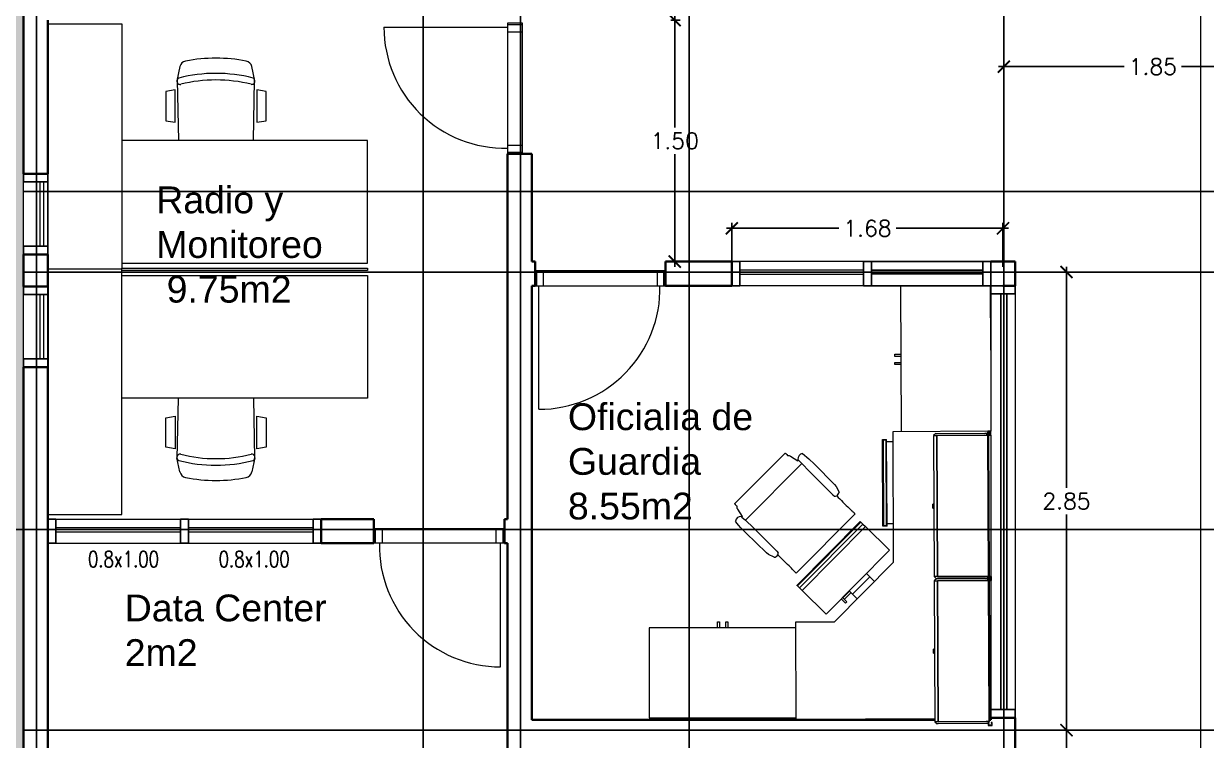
# Model space of a CAD drawing. Header units: inches. Extents: x -6 to 158, y 10 to 161.
# Drawn here: x 25.06 to 32.4, y 81.41 to 85.86 of the extents above; entities that cross this region are included whole.
import ezdxf

# ---------------------------------------------------------------- set-up
doc = ezdxf.new("R2010")
doc.units = ezdxf.units.IN
doc.header["$MEASUREMENT"] = 0
doc.linetypes.add('IMPORT-AI-Linetype-8', pattern=[7811.371918, 4882.107551, -976.421456, 976.421456, -976.421456])
for name, color, linetype in [('6', 6, 'Continuous'), ('FM-A-OP_1-102RP$0$A-TEXT-NT-002', 2, 'Continuous'), ('HATCH ACERA QUIRIBI', 33, 'FENCELINE1'), ('ZUCA-EJES', 251, 'Continuous')]:
    doc.layers.add(name, color=color, linetype=linetype)
for name, color, linetype, lineweight in [('A-DETL-GENF', 92, 'Continuous', 9), ('A-DOOR', 2, 'Continuous', 9), ('A-GLAZ-CURT', 2, 'Continuous', 9), ('A-GLAZ-CWMG', 2, 'Continuous', 9), ('A-WALL', 5, 'Continuous', 9), ('G-ANNO-SYMB', 111, 'Continuous', 9), ('I-FURN', 2, 'Continuous', 9), ('I-FURN-PNLS', 2, 'Continuous', 9), ('Q-SPCQ', 1, 'Continuous', 9)]:
    doc.layers.add(name, color=color, linetype=linetype, lineweight=lineweight)
doc.layers.add('Sector terreno natural', color=7, linetype='Continuous', lineweight=13, true_color=0xa28c7c)
doc.styles.add('DETALLES$0$DETALLES$0$TEXTO GENERAL', font='romans.shx')
doc.styles.add('FM-A-OP_1-102RP$0$2mm(50)', font='simplex.shx', dxfattribs={"width": 0.75, "height": 0.1})
doc.styles.get("Standard").update_dxf_attribs({"font": 'arial.ttf'})
doc.linetypes.add('FENCELINE1', pattern='A,0.25,-0.1,[133,ltypeshp.shx,S=0.1,R=0,X=-0.1,Y=0],-0.1,1', length=1.45)
doc.dimstyles.new('DISTRIBUCIÓN$0$PLANTA ARQUITECTONICA$0$STANDARD', dxfattribs={"dimscale": 0, "dimtxt": 0.1, "dimasz": 0.075, "dimexe": 0.0333, "dimexo": 0.0333, "dimgap": 0.0333, "dimtad": 0, "dimtih": 1, "dimtoh": 1, "dimzin": 0, "dimdsep": 46, "dimtxsty": 'DETALLES$0$DETALLES$0$TEXTO GENERAL', "dimblk": 'DISTRIBUCIÓN$0$PLANTA ARQUITECTONICA$0$_ARCHTICK', "dimcen": 0.0333, "dimdle": 0.0333, "dimclrd": 124, "dimclre": 124, "dimclrt": 1, "dimaunit": 1, "dimadec": 0, "dimazin": 0, "dimtfac": 1, "dimtix": 1, "dimtmove": 2, "dimatfit": 3, "dimfxl": 2, "dimtolj": 1, "dimtzin": 0, "dimarcsym": 0})

# ---------------------------------------------------------------- blocks, each defined once
blk = doc.blocks.new('E0051 - Workstation_ Corner Work Surface_ Wall Mtd_ 72x48 - E0051 - Workstation_ Corner Work Surface_ Wall Mtd_ 72x48-485204-Level 1')
at = {"layer": 'Q-SPCQ', "color": 251}
for p, q in [((-850.9, 1219.2), (-876.3, 1219.2)), ((-876.3, 1219.2), (-876.3, 1200.1)), ((-876.3, 1200.1), (-876.3, 609.6)), ((-876.3, 1200.1), (-869.9, 1200.1)), ((-873.1, 1203.3), (-873.1, 1216)), ((-873.1, 1216), (-854.1, 1216)), ((-869.9, 1203.3), (-873.1, 1203.3)), ((-869.9, 1200.1), (-869.9, 1203.3)), ((-863.6, 1200.2), (-869.9, 1200.2)), ((-863.6, 1203.3), (-863.6, 1216)), ((-863.6, 1190.6), (-863.6, 1203.3)), ((-860.4, 1203.3), (-863.6, 1203.3)), ((-850.9, 1200.1), (-863.6, 1187.4)), ((-860.4, 1190.6), (-863.6, 1190.6)), ((-863.6, 1181.1), (-863.6, 1187.4)), ((-863.6, 882.6), (-863.6, 1181.1)), ((-860.4, 1216), (-860.4, 1203.3)), ((-860.4, 1203.3), (-860.4, 1190.6)), ((-860.4, 1190.6), (-860.4, 1203.3)), ((-860.4, 1203.3), (-857.2, 1203.3)), ((-854.1, 1203.3), (-857.2, 1203.3)), ((-857.2, 1203.3), (-857.2, 1200.1)), ((-857.2, 1200.1), (-850.9, 1200.1)), ((-854.1, 1216), (-854.1, 1203.3)), ((-850.9, 1200.1), (-850.9, 1219.2)), ((-850.9, 1203.3), (25.4, 1203.3)), ((25.4, 1200.1), (-850.9, 1200.1)), ((-850.9, 1181.1), (-850.9, 1200.1)), ((-850.9, 1200.1), (25.4, 1200.1)), ((-850.9, 1181.1), (-850.9, 882.6)), ((-850.9, 882.6), (-850.9, 1181.1)), ((50.8, 1219.2), (25.4, 1219.2)), ((25.4, 1219.2), (25.4, 1200.1)), ((25.4, 1200.1), (25.4, 1181.1)), ((38.1, 1187.4), (25.4, 1200.1)), ((25.4, 1200.1), (31.7, 1200.1)), ((25.4, 1181.1), (25.4, 882.6)), ((25.4, 882.6), (25.4, 1181.1)), ((28.6, 1203.3), (28.6, 1216)), ((28.6, 1216), (47.6, 1216)), ((31.7, 1203.3), (28.6, 1203.3)), ((31.7, 1203.3), (34.9, 1203.3)), ((31.7, 1200.1), (31.7, 1203.3)), ((34.9, 1203.3), (34.9, 1216)), ((34.9, 1203.3), (34.9, 1216)), ((34.9, 1190.6), (34.9, 1203.3)), ((38.1, 1203.3), (34.9, 1203.3)), ((34.9, 1190.6), (34.9, 1203.3)), ((38.1, 1203.3), (34.9, 1203.3)), ((34.9, 1203.3), (34.9, 1190.6)), ((38.1, 1190.6), (34.9, 1190.6)), ((38.1, 1190.6), (34.9, 1190.6)), ((38.1, 1216), (38.1, 1203.3)), ((38.1, 1216), (38.1, 1203.3)), ((38.1, 1203.3), (38.1, 1190.6)), ((38.1, 1190.6), (38.1, 1203.3)), ((38.1, 1203.3), (44.5, 1203.3)), ((38.1, 1203.3), (38.1, 1190.6)), ((50.8, 1200.1), (38.1, 1187.4)), ((41.3, 1190.6), (38.1, 1190.6)), ((38.1, 1181.1), (38.1, 1187.4)), ((38.1, 1187.4), (38.1, 1181.1)), ((38.1, 882.6), (38.1, 1181.1)), ((38.1, 1181.1), (38.1, 882.6)), ((47.6, 1203.3), (44.5, 1203.3)), ((44.5, 1203.3), (44.5, 1200.1)), ((44.5, 1200.1), (50.8, 1200.1)), ((47.6, 1216), (47.6, 1203.3)), ((50.8, 1200.1), (50.8, 1219.2)), ((50.8, 1203.3), (908.1, 1203.3)), ((927.1, 1200.1), (50.8, 1200.1)), ((50.8, 1181.1), (50.8, 1200.1)), ((50.8, 1200.1), (927.1, 1200.1)), ((50.8, 1181.1), (50.8, 882.6)), ((50.8, 882.6), (50.8, 1181.1)), ((908, 1206.5), (915.5, 1206.5)), ((908, 1206.5), (908, 1200.1)), ((927.1, 1200.1), (927.1, 1181.1)), ((939.8, 1187.4), (927.1, 1200.1)), ((927.1, 1181.1), (927.1, 882.6)), ((927.1, 882.6), (927.1, 1181.1)), ((952.5, 1219.2), (933.4, 1219.2)), ((933.4, 1219.2), (933.4, 1212.8)), ((933.4, 1212.8), (936.6, 1212.8)), ((936.6, 1200.1), (933.4, 1200.1)), ((933.4, 1200.1), (933.4, 1193.8)), ((933.4, 1193.8), (952.5, 1193.8)), ((936.6, 1212.8), (936.6, 1216)), ((936.6, 1216), (949.3, 1216)), ((936.6, 1197), (936.6, 1200.1)), ((949.3, 1197), (936.6, 1197)), ((939.8, 1187.4), (939.8, 1181.1)), ((939.8, 1181.1), (939.8, 882.6)), ((949.3, 1216), (949.3, 1197)), ((952.5, 1193.8), (952.5, 1219.2)), ((-863.6, 876.3), (-863.6, 882.6)), ((25.4, 882.6), (-850.9, 882.6)), ((-850.9, 863.6), (-850.9, 882.6)), ((-850.9, 882.6), (25.4, 882.6)), ((25.4, 882.6), (25.4, 863.6)), ((38.1, 876.3), (38.1, 882.6)), ((38.1, 882.6), (38.1, 876.3)), ((927.1, 882.6), (50.8, 882.6)), ((50.8, 863.6), (50.8, 882.6)), ((50.8, 882.6), (927.1, 882.6)), ((927.1, 882.6), (927.1, 863.6)), ((939.8, 882.6), (939.8, 876.3)), ((-863.6, 876.3), (-850.9, 863.6)), ((-850.9, 863.6), (25.4, 863.6)), ((-425.5, 863.6), (-425.5, 857.2)), ((-425.5, 857.2), (-425, 857.2)), ((-400, 857.2), (-425.5, 857.2)), ((-400.5, 857.2), (-400, 857.2)), ((-400, 857.2), (-400, 863.6)), ((25.4, 863.6), (38.1, 876.3)), ((38.1, 876.3), (50.8, 863.6)), ((50.8, 863.6), (927.1, 863.6)), ((476.2, 863.6), (476.2, 857.2)), ((476.2, 857.2), (476.7, 857.2)), ((501.7, 857.2), (476.2, 857.2)), ((501.2, 857.2), (501.7, 857.2)), ((501.7, 857.2), (501.7, 863.6)), ((908, 863.6), (908, 0)), ((927.1, 863.6), (939.8, 876.3)), ((-876.3, 609.6), (-63.5, 609.6)), ((-814.4, 571.5), (-814.4, 609.6)), ((-303.2, 609.6), (-303.2, 571.5)), ((-63.5, 609.6), (304.8, 241.3)), ((-827.1, 546.1), (-827.1, 571.5)), ((-290.5, 571.5), (-827.1, 571.5)), ((-290.5, 546.1), (-827.1, 546.1)), ((-823.9, 568.3), (-823.9, 549.3)), ((-293.7, 568.3), (-823.9, 568.3)), ((-823.9, 549.3), (-293.7, 549.3)), ((-303.2, 571.5), (-814.4, 571.5)), ((-293.7, 549.3), (-293.7, 568.3)), ((-290.5, 571.5), (-290.5, 546.1)), ((-288, 437.4), (-139.8, 585.6)), ((255.4, 190.4), (-139.8, 585.6)), ((3.9, 441.9), (24.9, 462.8)), ((111.7, 334.1), (3.9, 441.9)), ((24.9, 462.8), (54.1, 492)), ((24.9, 462.8), (132.6, 355.1)), ((-319.4, 405.9), (-316.1, 409.2)), ((75.7, 10.8), (-319.4, 405.9)), ((-316.1, 409.2), (-303.1, 422.2)), ((79, 14.1), (-316.1, 409.2)), ((-303.1, 422.2), (-288, 437.4)), ((92, 27.1), (-303.1, 422.2)), ((107.2, 42.2), (-288, 437.4)), ((161.8, 384.3), (132.6, 355.1)), ((132.6, 355.1), (111.7, 334.1)), ((114.1, 336.5), (154.5, 296.1)), ((163.5, 305.1), (123, 345.5)), ((152, 293.6), (179.2, 320.8)), ((188.2, 311.8), (161, 284.7)), ((188.2, 311.8), (179.2, 320.8)), ((304.8, 241.3), (304.8, 0)), ((255.4, 190.4), (107.2, 42.2)), ((79, 14.1), (75.7, 10.8)), ((92, 27.1), (79, 14.1)), ((107.2, 42.2), (92, 27.1)), ((304.8, 0), (908, 0)), ((908.9, 0), (908, 0))]:
    blk.add_line(p, q, dxfattribs=at)
blk = doc.blocks.new('HermanMiller_Collection_Eames_AluminumGroup_MgmtChair - Glides Manual Hgt Adj-496001-Level 1')
at = {"layer": 'I-FURN', "color": 251}
for p, q in [((-180.3, 295.3), (-164.8, 298)), ((-164.8, 298), (-145.3, 299.7)), ((-145.3, 299.7), (-128.9, 300.6)), ((-128.9, 300.6), (-81.6, 301.8)), ((-81.6, 301.8), (96.2, 299.4)), ((96.2, 299.4), (111.2, 297.8)), ((111.2, 297.8), (149.5, 285.4)), ((-259.1, -221.4), (-259.1, 221.4)), ((-237.8, 222.8), (-231.1, 229.2)), ((-231.1, 229.2), (-221.5, 233.1)), ((-221.5, 233.1), (-169, 243.3)), ((-169, 249.6), (-174.8, 250.1)), ((-169, 243.3), (-169, 249.6)), ((-169, 249.6), (-139.4, 247.9)), ((-139.4, 247.9), (-71.3, 246.9)), ((-139.4, 247.9), (-139.4, -247.9)), ((-71.3, 246.9), (134.1, 246.9)), ((134.1, 246.9), (146.7, 248.2)), ((315.9, 258.3), (315.9, -258.3)), ((-231.1, -229.2), (-237.8, -222.8)), ((-227.5, -231.1), (-231.1, -229.2)), ((-221.5, -233.1), (-227.5, -231.1)), ((-169, -243.3), (-221.5, -233.1)), ((-174.8, -250.1), (-169, -249.6)), ((-169, -249.6), (-169, -243.3)), ((-169, -249.6), (-139.4, -247.9)), ((-139.4, -247.9), (-71.3, -246.9)), ((-71.3, -246.9), (134.1, -246.9)), ((149.5, -285.4), (111.2, -297.8)), ((134.1, -246.9), (146.7, -248.2)), ((-164.8, -298), (-180.3, -295.3)), ((-145.3, -299.7), (-164.8, -298)), ((-128.9, -300.6), (-145.3, -299.7)), ((-81.6, -301.8), (-128.9, -300.6)), ((96.2, -299.4), (-81.6, -301.8)), ((111.2, -297.8), (96.2, -299.4))]:
    blk.add_line(p, q, dxfattribs=at)
for centre, radius, start, end in [((-153.2, 275.7), 33.4, 144.06502, 229.93498), ((136.1, 264.9), 19.8, 302.32181, 343.15335), ((127.9, 267.1), 28.3, 343.91086, 40.25696), ((-153.2, -275.7), 33.4, 130.06502, 215.93498), ((136.1, -264.9), 19.8, 16.84665, 57.67819), ((127.9, -267.1), 28.3, 319.74304, 16.08914)]:
    blk.add_arc(centre, radius, start, end, dxfattribs=at)
for points, knots in [([(-259.1, 221.4), (-259, 221.4), (-258.6, 221.6), (-257.4, 221.8), (-255.1, 222.1), (-249.5, 222.5), (-242.6, 222.7), (-237.8, 222.8)], [-1, -1, -1, -1, -0.888889, -0.777778, -0.666667, -0.444444, 0, 0, 0, 0]), ([(292, 259.4), (294.9, 259.5), (300.2, 259.5), (306.2, 259.4), (309.6, 259.2), (311.8, 259.1), (313.6, 258.9), (314.9, 258.7), (315.7, 258.5), (315.8, 258.4), (315.9, 258.3)], [-1, -1, -1, -1, -0.727273, -0.545455, -0.454545, -0.363636, -0.272727, -0.181818, -0.090909, 0, 0, 0, 0]), ([(-237.8, -222.8), (-239, -222.7), (-242.5, -222.7), (-247, -222.6), (-251, -222.4), (-253.5, -222.2), (-255.7, -222), (-257.4, -221.8), (-258.6, -221.6), (-259, -221.4), (-259.1, -221.4)], [-1, -1, -1, -1, -0.888889, -0.666667, -0.555556, -0.444444, -0.333333, -0.222222, -0.111111, 0, 0, 0, 0]), ([(315.9, -258.3), (315.8, -258.5), (313.9, -259), (306.4, -259.4), (298.1, -259.5), (294, -259.5), (292, -259.4)], [-1, -1, -1, -1, -0.727273, -0.363636, -0.181818, 0, 0, 0, 0])]:
    blk.add_open_spline(points, degree=3, knots=knots, dxfattribs=at)
for points in [[(155.1, 259.2), (173.7, 259), (210.9, 258.6), (248.5, 258.3), (267.3, 258.2)], [(267.3, 258.2), (271.4, 258.4), (279.5, 258.8), (287.8, 259.2), (292, 259.4)], [(267.3, -258.2), (248.5, -258.3), (210.9, -258.6), (173.7, -259), (155.1, -259.2)], [(292, -259.4), (287.8, -259.2), (279.5, -258.8), (271.4, -258.4), (267.3, -258.2)]]:
    blk.add_open_spline(points, degree=3, dxfattribs=at)
blk = doc.blocks.new('C09G0 - Cabinet_ U-C-B_ 1 Shelf_ 2 DR_ 30x36x22 - C09G0 - Cabinet_ U-C-B_ 1 Shelf_ 2 DR_ 30x36x22-496003-Level 1')
at = {"layer": 'Q-SPCQ', "color": 251}
for p, q in [((-31.7, 279.4), (-31.7, 317.5)), ((-31.7, 317.5), (-19, 317.5)), ((-19, 317.5), (-19, 279.4)), ((19, 279.4), (19, 317.5)), ((19, 317.5), (31.7, 317.5)), ((31.7, 317.5), (31.7, 279.4)), ((457.2, 279.4), (-448.7, 279.4)), ((457.2, 186.8), (457.2, 279.4)), ((-457.2, -258.1), (-457.2, -274)), ((54.5, -279.4), (455, -279.4))]:
    blk.add_line(p, q, dxfattribs=at)
blk = doc.blocks.new('C09G0 - Cabinet_ U-C-B_ 1 Shelf_ 2 DR_ 30x36x22 - C09G0 - Cabinet_ U-C-B_ 1 Shelf_ 2 DR_ 30x36x22-V2-Level 1')
at = {"layer": 'Q-SPCQ', "color": 251}
for p, q in [((-31.7, 279.4), (-31.7, 317.5)), ((-31.7, 317.5), (-19, 317.5)), ((-19, 317.5), (-19, 279.4)), ((19, 279.4), (19, 317.5)), ((19, 317.5), (31.7, 317.5)), ((31.7, 317.5), (31.7, 279.4)), ((451.7, 279.4), (-457.2, 279.4)), ((-457.2, 279.4), (-457.2, -279.4)), ((-457.2, -279.4), (454.3, -279.4))]:
    blk.add_line(p, q, dxfattribs=at)
blk = doc.blocks.new('Doors_Door-sets_JELD-WEN_Interior_HP_FS12_FCore_Single_1_0 - 790 x 2090 mm - M8 x M21-632213-Level 1')
at = {"layer": 'A-DETL-GENF', "color": 1}
for p, q in [((380.8, 842.8), (380.8, 75)), ((-353, 75), (-395, 75)), ((-395, 75), (-395, -17)), ((365, 75), (-365, 75)), ((-353, -17), (-353, 75)), ((353, 75), (353, -17)), ((395, 75), (353, 75)), ((395, -17), (395, 75)), ((-395, -17), (-353, -17)), ((-365, -17), (365, -17)), ((353, -17), (395, -17))]:
    blk.add_line(p, q, dxfattribs=at)
blk.add_arc((380.3, 91.5), 751.3, 89.96187, 181.25843, dxfattribs=at)
at = {"layer": 'A-DOOR', "color": 1, "lineweight": 18}
for p, q in [((-395, 75), (-405, 75)), ((-405, 75), (-405, -17)), ((405, 75), (395, 75)), ((405, -17), (405, 75)), ((-405, -17), (-395, -17)), ((395, -17), (405, -17))]:
    blk.add_line(p, q, dxfattribs=at)
blk = doc.blocks.new('Doors_Door-sets_JELD-WEN_Interior_HP_FS12_FCore_Single_1_0 - 790 x 2090 mm - M8 x M21-368710-Level 1')
at = {"layer": 'A-DETL-GENF', "color": 1}
for p, q in [((-395, 17), (-353, 17)), ((-395, -75), (-395, 17)), ((-365, 17), (365, 17)), ((-353, 17), (-353, -75)), ((353, 17), (395, 17)), ((353, -75), (353, 17)), ((395, 17), (395, -75)), ((-353, -75), (-395, -75)), ((365, -75), (-365, -75)), ((395, -75), (353, -75)), ((380.8, -842.8), (380.8, -75))]:
    blk.add_line(p, q, dxfattribs=at)
blk.add_arc((380.3, -91.5), 751.3, 178.74157, 270.03813, dxfattribs=at)
at = {"layer": 'A-DOOR', "color": 1, "lineweight": 18}
for p, q in [((-405, -75), (-405, 17)), ((-405, 17), (-395, 17)), ((395, 17), (405, 17)), ((405, 17), (405, -75)), ((-395, -75), (-405, -75)), ((405, -75), (395, -75))]:
    blk.add_line(p, q, dxfattribs=at)
blk = doc.blocks.new('Haworth_Worksurface_Reside-Rectangular2 - 30_ x 60_-719170-Level 1')
at = {"layer": 'I-FURN-PNLS', "color": 251}
for p, q in [((-762, 381), (762, 381)), ((-762, -381), (-762, 381)), ((762, -381), (-762, -381))]:
    blk.add_line(p, q, dxfattribs=at)
blk = doc.blocks.new('Haworth_Chair_Very-Task - Height Adjustable Arms-719178-Level 1')
at = {"layer": 'I-FURN', "color": 251}
for p, q in [((-125.6, -310.5), (-119, 64.9)), ((347.6, 64.9), (354.2, -310.5)), ((-197.6, -57.8), (-138.9, -48.1)), ((-197.6, -240.3), (-197.6, -57.8)), ((-138.9, -48.1), (-138.9, -250.2)), ((367.5, -48.1), (426.2, -57.8)), ((367.5, -250.2), (367.5, -48.1)), ((426.2, -57.8), (426.2, -240.3)), ((-138.9, -250.2), (-197.6, -240.3)), ((426.2, -240.3), (367.5, -250.2)), ((-109.1, -393.8), (-127.4, -306.3)), ((356, -306.3), (337.7, -393.8))]:
    blk.add_line(p, q, dxfattribs=at)
for centre, radius, start, end in [((-108.7, -302.4), 19.1, 75.83801, 191.80056), ((114.3, 581.5), 892.6, 255.83801, 284.16199), ((337.3, -302.4), 19, 348.19944, 104.16199), ((-112.9, -310.7), 12.7, 179, 255.67877), ((114.3, 579.1), 931.1, 255.67877, 284.32123), ((341.5, -310.7), 12.7, 284.32123, 1), ((-65.6, -384.7), 44.5, 191.80056, 259.16851), ((114.3, 555.4), 1001.7, 259.16851, 280.83106), ((294.2, -384.7), 44.4, 280.83106, 348.19944)]:
    blk.add_arc(centre, radius, start, end, dxfattribs=at)
blk = doc.blocks.new('Haworth_Worksurface_Reside-Rectangular2 - 30_ x 60_-719179-Level 1')
at = {"layer": 'I-FURN-PNLS', "color": 251}
for p, q in [((762, 381), (-762, 381)), ((-762, 381), (-762, -381)), ((-762, -381), (762, -381))]:
    blk.add_line(p, q, dxfattribs=at)
blk = doc.blocks.new('Haworth_Chair_Very-Task - Height Adjustable Arms-711788-Level 1')
at = {"layer": 'I-FURN', "color": 251}
for p, q in [((-109.1, 393.8), (-127.4, 306.3)), ((356, 306.3), (337.7, 393.8)), ((-125.6, 310.5), (-119, -64.9)), ((347.6, -64.9), (354.2, 310.5)), ((-138.9, 250.2), (-197.6, 240.3)), ((-197.6, 240.3), (-197.6, 57.8)), ((-138.9, 48.1), (-138.9, 250.2)), ((426.2, 240.3), (367.5, 250.2)), ((367.5, 250.2), (367.5, 48.1)), ((426.2, 57.8), (426.2, 240.3)), ((-197.6, 57.8), (-138.9, 48.1)), ((367.5, 48.1), (426.2, 57.8))]:
    blk.add_line(p, q, dxfattribs=at)
for centre, radius, start, end in [((114.3, -555.4), 1001.7, 79.16894, 100.83149), ((-65.6, 384.7), 44.5, 100.83149, 168.19944), ((294.2, 384.7), 44.4, 11.80056, 79.16894), ((-108.7, 302.4), 19.1, 168.19944, 284.16199), ((-112.9, 310.7), 12.7, 104.32123, 181), ((114.3, -579.1), 931.1, 75.67877, 104.32123), ((114.3, -581.5), 892.6, 75.83801, 104.16199), ((337.3, 302.4), 19, 255.83801, 11.80056), ((341.5, 310.7), 12.7, 359, 75.67877)]:
    blk.add_arc(centre, radius, start, end, dxfattribs=at)
blk = doc.blocks.new('Haworth_Belong-Screen1 - Center Screen-719180-Level 1')
at = {"layer": 'I-FURN-PNLS', "color": 251}
for p, q in [((-794.7, 6.4), (729.3, 6.4)), ((-794.7, -6.3), (-794.7, 6.4)), ((729.3, 6.4), (729.3, -6.3)), ((729.3, -6.3), (-794.7, -6.3))]:
    blk.add_line(p, q, dxfattribs=at)
blk = doc.blocks.new('Haworth_Beside-Storage_Base-Unit_Double-Drawer-Combo1 - 60_ x Two High-719184-Level 1')
at = {"layer": 'I-FURN-PNLS', "color": 251}
for p, q in [((-762, 165.1), (755.7, 165.1)), ((-762, -292.1), (-762, 165.1)), ((762, 165.1), (762, -292.1)), ((762, -292.1), (-762, -292.1))]:
    blk.add_line(p, q, dxfattribs=at)
blk = doc.blocks.new('Haworth_Beside-Storage_Base-Unit_Double-Drawer-Combo1 - 60_ x Two High-711792-Level 1')
at = {"layer": 'I-FURN-PNLS', "color": 251}
for p, q in [((762, 292.1), (-762, 292.1)), ((-762, 292.1), (-762, -165.1)), ((762, -165.1), (762, 292.1)), ((-762, -165.1), (755.7, -165.1))]:
    blk.add_line(p, q, dxfattribs=at)
blk = doc.blocks.new('System Panel - Glazed-1612033-Level 1')
at = {"layer": 'A-GLAZ-CURT', "color": 160, "lineweight": 18}
for p, q in [((200, 49.5), (-200, 49.5)), ((-200, 49.5), (-200, 24.5)), ((-200, 24.5), (200, 24.5)), ((200, 24.5), (200, 49.5))]:
    blk.add_line(p, q, dxfattribs=at)
blk = doc.blocks.new('Rectangular Mullion - 50 x 150mm-951832-Level 1')
at = {"layer": 'A-GLAZ-CWMG'}
for p, q in [((9180.1, -99.9), (8780.1, -99.9)), ((9180.1, -249.9), (8780.1, -249.9))]:
    blk.add_line(p, q, dxfattribs=at)
blk = doc.blocks.new('Rectangular Mullion - 50 x 150mm-1612034-Level 1')
at = {"layer": 'A-GLAZ-CWMG', "lineweight": 25}
for p, q in [((-50, 75), (0, 75)), ((-50, -75), (-50, 75)), ((0, 75), (0, -75)), ((0, -75), (-50, -75))]:
    blk.add_line(p, q, dxfattribs=at)
blk = doc.blocks.new('Rectangular Mullion - 50 x 150mm-1612035-Level 1')
at = {"layer": 'A-GLAZ-CWMG', "lineweight": 25}
for p, q in [((0, 75), (-50, 75)), ((-50, 75), (-50, -75)), ((0, -75), (0, 75)), ((-50, -75), (0, -75))]:
    blk.add_line(p, q, dxfattribs=at)
blk = doc.blocks.new('System Panel - Glazed-1612049-Level 1')
at = {"layer": 'A-GLAZ-CURT', "color": 160, "lineweight": 18}
for p, q in [((200, 49.5), (-200, 49.5)), ((-200, 49.5), (-200, 24.5)), ((-200, 24.5), (200, 24.5)), ((200, 24.5), (200, 49.5))]:
    blk.add_line(p, q, dxfattribs=at)
blk = doc.blocks.new('Rectangular Mullion - 50 x 150mm-1612050-Level 1')
at = {"layer": 'A-GLAZ-CWMG', "lineweight": 25}
for p, q in [((-50, 75), (0, 75)), ((-50, -75), (-50, 75)), ((0, 75), (0, -75)), ((0, -75), (-50, -75))]:
    blk.add_line(p, q, dxfattribs=at)
blk = doc.blocks.new('Rectangular Mullion - 50 x 150mm-1612051-Level 1')
at = {"layer": 'A-GLAZ-CWMG', "lineweight": 25}
for p, q in [((0, 75), (-50, 75)), ((-50, 75), (-50, -75)), ((0, -75), (0, 75)), ((-50, -75), (0, -75))]:
    blk.add_line(p, q, dxfattribs=at)
blk = doc.blocks.new('System Panel - Glazed-952101-Level 1')
at = {"layer": 'A-GLAZ-CURT', "color": 160, "lineweight": 18}
for p, q in [((386.7, 49.5), (-386.7, 49.5)), ((-386.7, 49.5), (-386.7, 24.5)), ((-386.7, 24.5), (386.7, 24.5)), ((386.7, 24.5), (386.7, 49.5))]:
    blk.add_line(p, q, dxfattribs=at)
blk = doc.blocks.new('Rectangular Mullion - 50 x 150mm-952100-Level 1')
at = {"layer": 'A-GLAZ-CWMG'}
for p, q in [((10875, 773.6), (10875, 1547)), ((11025, 773.6), (11025, 1547))]:
    blk.add_line(p, q, dxfattribs=at)
blk = doc.blocks.new('Rectangular Mullion - 50 x 150mm-949923-Level 1')
at = {"layer": 'A-GLAZ-CWMG', "lineweight": 25}
for p, q in [((-50, 75), (0, 75)), ((-50, -75), (-50, 75)), ((0, 75), (0, -75)), ((0, -75), (-50, -75))]:
    blk.add_line(p, q, dxfattribs=at)
blk = doc.blocks.new('Rectangular Mullion - 50 x 150mm-949924-Level 1')
at = {"layer": 'A-GLAZ-CWMG', "lineweight": 25}
for p, q in [((0, 75), (-50, 75)), ((-50, 75), (-50, -75)), ((0, -75), (0, 75)), ((-50, -75), (0, -75))]:
    blk.add_line(p, q, dxfattribs=at)
blk = doc.blocks.new('Rectangular Mullion - 50 x 150mm-949921-Level 1')
at = {"layer": 'A-GLAZ-CWMG', "lineweight": 25}
for p, q in [((-25, 75), (25, 75)), ((-25, -75), (-25, 75)), ((25, 75), (25, -75)), ((25, -75), (-25, -75))]:
    blk.add_line(p, q, dxfattribs=at)
blk = doc.blocks.new('Rectangular Mullion - 50 x 150mm-952714-Level 1')
at = {"layer": 'A-GLAZ-CWMG'}
for p, q in [((9425, 5904.4), (12058.2, 5904.4)), ((9400, 5754.4), (10328.8, 5754.4)), ((10353.8, 5754.4), (11230.4, 5754.4)), ((11233.6, 5754.4), (11239.9, 5754.4)), ((11243.1, 5754.4), (11252.4, 5754.4)), ((11255.8, 5754.4), (12058.2, 5754.4))]:
    blk.add_line(p, q, dxfattribs=at)
blk = doc.blocks.new('System Panel - Glazed-952628-Level 1')
at = {"layer": 'A-GLAZ-CURT', "color": 160, "lineweight": 18}
for p, q in [((383.2, 49.5), (-383.2, 49.5)), ((-383.2, 49.5), (-383.2, 24.5)), ((-383.2, 24.5), (383.2, 24.5)), ((383.2, 24.5), (383.2, 49.5))]:
    blk.add_line(p, q, dxfattribs=at)
blk = doc.blocks.new('Rectangular Mullion - 50 x 150mm-952362-Level 1')
at = {"layer": 'A-GLAZ-CWMG'}
for p, q in [((9275, 4963), (9275, 4196.6)), ((9425, 4963), (9425, 4196.6))]:
    blk.add_line(p, q, dxfattribs=at)
blk = doc.blocks.new('DISTRIBUCIÓN$0$PLANTA ARQUITECTONICA$0$_ARCHTICK')
at = {"color": 0, "linetype": 'ByBlock', "const_width": 0.15}
blk.add_lwpolyline([(-0.5, -0.5), (0.5, 0.5)], dxfattribs=at)
blk = doc.blocks.new('*D1005')
at = {"layer": 'Defpoints', "color": 0, "transparency": 16777216}
for p in [(29.0401, 85.8832), (29.0401, 84.3832), (29.0978, 84.3832)]:
    blk.add_point(p, dxfattribs=at)
at = {"layer": 'Sector terreno natural', "color": 124, "lineweight": -2, "transparency": 16777216}
for p, q in [((29.0978, 85.9165), (29.0978, 85.2165)), ((29.0734, 85.8832), (29.1311, 85.8832)), ((29.0978, 84.3499), (29.0978, 85.0499)), ((29.0734, 84.3832), (29.1311, 84.3832))]:
    blk.add_line(p, q, dxfattribs=at)
at = {"layer": 'Sector terreno natural', "color": 124, "lineweight": -2, "transparency": 16777216, "xscale": 0.075, "yscale": 0.075, "zscale": 0.075}
for p, rotation in [((29.0978, 85.8832), 90), ((29.0978, 84.3832), 270)]:
    blk.add_blockref('DISTRIBUCIÓN$0$PLANTA ARQUITECTONICA$0$_ARCHTICK', p, dxfattribs=dict(at, rotation=rotation))
at = {"layer": 'Sector terreno natural', "color": 1, "transparency": 16777216, "insert": (29.0978, 85.1332), "char_height": 0.1, "attachment_point": 5, "style": 'DETALLES$0$DETALLES$0$TEXTO GENERAL'}
blk.add_mtext('\\A1;1.50', dxfattribs=at)
blk = doc.blocks.new('*D1006')
at = {"layer": 'Defpoints', "color": 0, "transparency": 16777216}
for p in [(31.1413, 84.318), (31.1413, 81.4723), (31.5299, 81.4723)]:
    blk.add_point(p, dxfattribs=at)
at = {"layer": 'Sector terreno natural', "color": 124, "lineweight": -2, "transparency": 16777216}
for p, q in [((31.1746, 84.318), (31.5632, 84.318)), ((31.5299, 84.3513), (31.5299, 82.9784)), ((31.5299, 81.439), (31.5299, 82.8118)), ((31.1746, 81.4723), (31.5632, 81.4723))]:
    blk.add_line(p, q, dxfattribs=at)
at = {"layer": 'Sector terreno natural', "color": 124, "lineweight": -2, "transparency": 16777216, "xscale": 0.075, "yscale": 0.075, "zscale": 0.075}
for p, rotation in [((31.5299, 84.318), 90), ((31.5299, 81.4723), 270)]:
    blk.add_blockref('DISTRIBUCIÓN$0$PLANTA ARQUITECTONICA$0$_ARCHTICK', p, dxfattribs=dict(at, rotation=rotation))
at = {"layer": 'Sector terreno natural', "color": 1, "transparency": 16777216, "insert": (31.5299, 82.8951), "char_height": 0.1, "attachment_point": 5, "style": 'DETALLES$0$DETALLES$0$TEXTO GENERAL'}
blk.add_mtext('\\A1;2.85', dxfattribs=at)
blk = doc.blocks.new('*D1007')
at = {"layer": 'Defpoints', "color": 0, "transparency": 16777216}
for p in [(31.1413, 81.4723), (31.1413, 79.468), (31.5299, 79.468)]:
    blk.add_point(p, dxfattribs=at)
at = {"layer": 'Sector terreno natural', "color": 124, "lineweight": -2, "transparency": 16777216}
for p, q in [((31.5299, 81.5056), (31.5299, 80.5534)), ((31.1746, 81.4723), (31.5632, 81.4723)), ((31.5299, 79.4347), (31.5299, 80.3868)), ((31.1746, 79.468), (31.5632, 79.468))]:
    blk.add_line(p, q, dxfattribs=at)
at = {"layer": 'Sector terreno natural', "color": 124, "lineweight": -2, "transparency": 16777216, "xscale": 0.075, "yscale": 0.075, "zscale": 0.075}
for p, rotation in [((31.5299, 81.4723), 90), ((31.5299, 79.468), 270)]:
    blk.add_blockref('DISTRIBUCIÓN$0$PLANTA ARQUITECTONICA$0$_ARCHTICK', p, dxfattribs=dict(at, rotation=rotation))
at = {"layer": 'Sector terreno natural', "color": 1, "transparency": 16777216, "insert": (31.5299, 80.4701), "char_height": 0.1, "attachment_point": 5, "style": 'DETALLES$0$DETALLES$0$TEXTO GENERAL'}
blk.add_mtext('\\A1;2.00', dxfattribs=at)
blk = doc.blocks.new('*D1008')
at = {"layer": 'Defpoints', "color": 0, "transparency": 16777216}
for p in [(29.4529, 84.5898), (29.4529, 84.318), (31.1357, 84.318)]:
    blk.add_point(p, dxfattribs=at)
at = {"layer": 'Sector terreno natural', "color": 124, "lineweight": -2, "transparency": 16777216}
for p, q in [((29.4196, 84.5898), (30.1158, 84.5898)), ((29.4529, 84.3513), (29.4529, 84.6231)), ((31.169, 84.5898), (30.4728, 84.5898)), ((31.1357, 84.3513), (31.1357, 84.6231))]:
    blk.add_line(p, q, dxfattribs=at)
at = {"layer": 'Sector terreno natural', "color": 124, "lineweight": -2, "transparency": 16777216, "xscale": 0.075, "yscale": 0.075, "zscale": 0.075}
for p, rotation in [((29.4529, 84.5898), 179.9999999992103), ((31.1357, 84.5898), 359.9999999992103)]:
    blk.add_blockref('DISTRIBUCIÓN$0$PLANTA ARQUITECTONICA$0$_ARCHTICK', p, dxfattribs=dict(at, rotation=rotation))
at = {"layer": 'Sector terreno natural', "color": 1, "transparency": 16777216, "insert": (30.2943, 84.5898), "char_height": 0.1, "attachment_point": 5, "style": 'DETALLES$0$DETALLES$0$TEXTO GENERAL'}
blk.add_mtext('\\A1;1.68', dxfattribs=at)
blk = doc.blocks.new('*D1019')
at = {"layer": 'Defpoints', "color": 0, "transparency": 16777216}
for p in [(25.1368, 82.718), (24.5515, 79.468), (25.1368, 79.468)]:
    blk.add_point(p, dxfattribs=at)
at = {"layer": 'Sector terreno natural', "color": 124, "lineweight": -2, "transparency": 16777216}
for p, q in [((24.5515, 82.7513), (24.5515, 81.1763)), ((25.1035, 82.718), (24.5182, 82.718)), ((24.5515, 79.4347), (24.5515, 81.0097)), ((25.1035, 79.468), (24.5182, 79.468))]:
    blk.add_line(p, q, dxfattribs=at)
at = {"layer": 'Sector terreno natural', "color": 124, "lineweight": -2, "transparency": 16777216, "xscale": 0.075, "yscale": 0.075, "zscale": 0.075}
for p, rotation in [((24.5515, 82.718), 90), ((24.5515, 79.468), 270)]:
    blk.add_blockref('DISTRIBUCIÓN$0$PLANTA ARQUITECTONICA$0$_ARCHTICK', p, dxfattribs=dict(at, rotation=rotation))
at = {"layer": 'Sector terreno natural', "color": 1, "transparency": 16777216, "insert": (24.5515, 81.093), "char_height": 0.1, "attachment_point": 5, "style": 'DETALLES$0$DETALLES$0$TEXTO GENERAL'}
blk.add_mtext('\\A1;3.25', dxfattribs=at)
blk = doc.blocks.new('*D1020')
at = {"layer": 'Defpoints', "color": 0, "linetype": 'ByBlock', "transparency": 16777216}
for p in [(24.5515, 85.968), (25.1368, 85.968), (25.1368, 82.718)]:
    blk.add_point(p, dxfattribs=at)
at = {"layer": 'HATCH ACERA QUIRIBI', "color": 124, "linetype": 'ByBlock', "lineweight": -2, "transparency": 16777216}
for p, q in [((24.5515, 86.0013), (24.5515, 84.4263)), ((25.1035, 85.968), (24.5182, 85.968)), ((24.5515, 82.6847), (24.5515, 84.2597)), ((25.1035, 82.718), (24.5182, 82.718))]:
    blk.add_line(p, q, dxfattribs=at)
at = {"layer": 'HATCH ACERA QUIRIBI', "color": 124, "linetype": 'ByBlock', "lineweight": -2, "transparency": 16777216, "xscale": 0.075, "yscale": 0.075, "zscale": 0.075}
for p, rotation in [((24.5515, 85.968), 90), ((24.5515, 82.718), 270)]:
    blk.add_blockref('DISTRIBUCIÓN$0$PLANTA ARQUITECTONICA$0$_ARCHTICK', p, dxfattribs=dict(at, rotation=rotation))
at = {"layer": 'HATCH ACERA QUIRIBI', "color": 1, "linetype": 'ByBlock', "transparency": 16777216, "insert": (24.5515, 84.343), "char_height": 0.1, "attachment_point": 5, "style": 'DETALLES$0$DETALLES$0$TEXTO GENERAL'}
blk.add_mtext('\\A1;3.25', dxfattribs=at)
blk = doc.blocks.new('*D1070')
at = {"layer": 'Defpoints', "color": 0, "transparency": 16777216}
for p in [(32.9913, 85.5941), (31.141, 85.4882), (32.9913, 85.4882)]:
    blk.add_point(p, dxfattribs=at)
at = {"layer": 'Sector terreno natural', "color": 124, "lineweight": -2, "transparency": 16777216}
for p, q in [((31.141, 85.5215), (31.141, 85.6274)), ((32.9913, 85.5215), (32.9913, 85.6274)), ((31.1077, 85.5941), (31.8876, 85.5941)), ((33.0246, 85.5941), (32.2447, 85.5941))]:
    blk.add_line(p, q, dxfattribs=at)
at = {"layer": 'Sector terreno natural', "color": 124, "lineweight": -2, "transparency": 16777216, "xscale": 0.075, "yscale": 0.075, "zscale": 0.075, "rotation": 180}
blk.add_blockref('DISTRIBUCIÓN$0$PLANTA ARQUITECTONICA$0$_ARCHTICK', (31.141, 85.5941), dxfattribs=at)
at = {"layer": 'Sector terreno natural', "color": 124, "lineweight": -2, "transparency": 16777216, "xscale": 0.075, "yscale": 0.075, "zscale": 0.075}
blk.add_blockref('DISTRIBUCIÓN$0$PLANTA ARQUITECTONICA$0$_ARCHTICK', (32.9913, 85.5941), dxfattribs=at)
at = {"layer": 'Sector terreno natural', "color": 1, "transparency": 16777216, "insert": (32.0662, 85.5941), "char_height": 0.1, "attachment_point": 5, "style": 'DETALLES$0$DETALLES$0$TEXTO GENERAL'}
blk.add_mtext('\\A1;1.85', dxfattribs=at)

msp = doc.modelspace()

# ---------------------------------------------------------------- hatches: boundary and pattern name
at = {"layer": 'HATCH ACERA QUIRIBI', "linetype": 'ByBlock'}
h = msp.add_hatch(dxfattribs=at)
h.set_pattern_fill('AR-SAND', color=33, scale=0.005)
h.set_pattern_definition([(37.5, (-2717.0635, -1543.11324), (-0.008000156, 0.244706619), [0, -0.19304, 0, -0.2159, 0, -0.206375]), (7.5, (-2717.0635, -1543.11324), (0.22476164, 0.35841255), [0, -0.10414, 0, -0.17399, 0, -0.066675]), (327.5, (-2717.2197, -1543.11324), (0.395496185, 0.000718592), [0, -0.0635, 0, -0.2286, 0, -0.29845]), (317.5, (-2717.2197, -1543.11324), (0.381778226, 0.11146466), [0, -0.03175, 0, -0.14986, 0, -0.17145])])
h.paths.add_polyline_path([(20.0346, 112.3765), (20.7064, 97.4211), (20.7064, 84.3621), (20.7064, 67.7191), (26.7389, 69.4585), (35.0142, 71.8447), (44.88, 77.1027), (47.8682, 92.7059), (50.122, 111.7901)])
h.paths.add_polyline_path([(21.2908, 111.1518), (21.9064, 97.448), (21.9064, 84.3621), (21.9064, 69.314), (26.4064, 70.6115), (34.5609, 72.9628), (43.8093, 77.8919), (46.6816, 92.8893), (48.775, 110.6162)], flags=16)
h = msp.add_hatch(dxfattribs=at)
h.set_pattern_fill('AR-SAND', color=33, scale=0.005)
h.set_pattern_definition([(37.5, (-2956.6152, -1549.60437), (-0.008000156, 0.244706619), [0, -0.19304, 0, -0.2159, 0, -0.206375]), (7.5, (-2956.6152, -1549.60437), (0.224761642, 0.35841255), [0, -0.10414, 0, -0.17399, 0, -0.066675]), (327.5, (-2956.7714, -1549.60437), (0.395496185, 0.000718592), [0, -0.0635, 0, -0.2286, 0, -0.29845]), (317.5, (-2956.7714, -1549.60437), (0.381778226, 0.11146466), [0, -0.03175, 0, -0.14986, 0, -0.17145])])
h.paths.add_polyline_path([(25.0564, 79.3832), (24.0564, 79.3832), (24.0564, 108.5769), (37.4607, 108.5769), (37.4607, 102.5769), (45.9909, 102.5769), (43.8762, 87.8832), (40.9607, 87.8832), (40.9607, 78.3832), (34.9993, 78.3832), (32.9993, 73.0085), (27.9064, 71.54), (27.9064, 71.044), (26.4064, 70.6115), (26.4064, 71.5832), (21.9064, 71.5832), (21.9064, 73.0832), (28.0564, 73.0832), (31.3842, 74.0428), (32.9993, 78.3832), (28.0564, 78.3832), (28.0564, 79.3832), (36.3107, 79.3832), (36.3107, 78.6582), (36.4607, 78.6582), (36.4607, 79.3832), (39.9607, 79.3832), (39.9607, 88.8832), (43.0098, 88.8832), (44.8367, 101.5769), (36.4607, 101.5769), (36.4607, 107.5769), (25.0564, 107.5769)])

# ---------------------------------------------------------------- linework, layer by layer
at = {"layer": '6', "color": 2}
for p, q in [((30.3193, 84.3832), (31.0107, 84.3832)), ((30.3193, 84.2332), (31.0107, 84.2332))]:
    msp.add_line(p, q, dxfattribs=at)
at = {"layer": '6', "color": 5}
for points in [[(30.3193, 84.3297), (31.0107, 84.3297), (31.0107, 84.3078), (30.3193, 84.3078)], [(31.1219, 84.1832), (31.1592, 84.1832), (31.1592, 81.6), (31.1219, 81.6)]]:
    msp.add_lwpolyline(points, close=True, dxfattribs=at)
at = {"layer": 'A-WALL', "lineweight": 35}
for p, q in [((25.0564, 86.4656), (25.0564, 84.9281)), ((25.2064, 84.9281), (25.2064, 85.8832)), ((28.0607, 85.0532), (28.0607, 82.7832)), ((28.2107, 85.0532), (28.0607, 85.0532)), ((28.2107, 84.3832), (28.2107, 85.0532)), ((25.0564, 84.9281), (25.2064, 84.9281)), ((25.2064, 84.4281), (25.0564, 84.4281)), ((25.0564, 84.4281), (25.0564, 84.2281)), ((25.2064, 84.2281), (25.2064, 84.4281)), ((28.2307, 84.3832), (28.2107, 84.3832)), ((28.2307, 84.2332), (28.2307, 84.3832)), ((29.4529, 84.3832), (29.0407, 84.3832)), ((29.0407, 84.3832), (29.0407, 84.2332)), ((29.4529, 84.2332), (29.4529, 84.3832)), ((31.2107, 84.3832), (31.0607, 84.3832)), ((31.2107, 84.2332), (31.2107, 84.3832)), ((25.0564, 84.2281), (25.2064, 84.2281)), ((28.2107, 81.5375), (28.2107, 84.2332)), ((28.2107, 84.2332), (28.2307, 84.2332)), ((29.0407, 84.2332), (29.4529, 84.2332)), ((31.1357, 84.2332), (31.2107, 84.2332)), ((25.2064, 83.7281), (25.0564, 83.7281)), ((25.0564, 83.7281), (25.0564, 79.3832)), ((25.2064, 79.5332), (25.2064, 83.7281)), ((27.2307, 82.7832), (26.9034, 82.7832)), ((26.9034, 82.7832), (26.9034, 82.6332)), ((27.2307, 82.6332), (27.2307, 82.7832)), ((28.0607, 82.7832), (28.0407, 82.7832)), ((28.0407, 82.7832), (28.0407, 82.6332)), ((26.9034, 82.6332), (27.2307, 82.6332)), ((28.0407, 82.6332), (28.0607, 82.6332)), ((28.0607, 82.6332), (28.0607, 80.0382)), ((30.7136, 81.5375), (28.2107, 81.5375)), ((31.0607, 81.5375), (31.0502, 81.5375)), ((31.0607, 81.55), (31.0607, 81.5375)), ((31.2107, 81.55), (31.0607, 81.55)), ((31.2107, 80.7132), (31.2107, 81.55))]:
    msp.add_line(p, q, dxfattribs=at)
at = {"layer": 'G-ANNO-SYMB'}
msp.add_line((32.3609, 109.0467), (32.3609, 70.4501), dxfattribs=at)
at = {"layer": 'ZUCA-EJES', "color": 253, "linetype": 'IMPORT-AI-Linetype-8', "ltscale": 0.01}
for p, q in [((25.1368, 113.1211), (25.1368, 76.4303)), ((27.5368, 113.0964), (27.5368, 76.4303)), ((28.141, 76.4303), (28.141, 113.0964)), ((29.1868, 113.0964), (29.1868, 76.4303)), ((31.141, 113.0964), (31.141, 76.4303)), ((50.3482, 84.818), (25.0564, 84.818)), ((50.3482, 84.318), (25.0564, 84.318)), ((50.3993, 82.718), (25.0564, 82.718)), ((50.3482, 81.4723), (25.0564, 81.4723))]:
    msp.add_line(p, q, dxfattribs=at)

# ---------------------------------------------------------------- block references
at = {"layer": 'A-DOOR', "xscale": 0.000999999999999, "yscale": 0.000999999999999, "zscale": 0.000999999999999}
for p, rotation in [((28.1357, 85.4582), 89.99999999999999), ((28.6357, 84.3082), 180)]:
    msp.add_blockref('Doors_Door-sets_JELD-WEN_Interior_HP_FS12_FCore_Single_1_0 - 790 x 2090 mm - M8 x M21-632213-Level 1', p, dxfattribs=dict(at, rotation=rotation))
msp.add_blockref('Doors_Door-sets_JELD-WEN_Interior_HP_FS12_FCore_Single_1_0 - 790 x 2090 mm - M8 x M21-368710-Level 1', (27.6357, 82.7082), dxfattribs=at)
at = {"layer": 'A-GLAZ-CURT', "xscale": 0.000999999999999, "yscale": 0.000999999999999, "zscale": 0.000999999999999}
for name, p, rotation in [('System Panel - Glazed-1612033-Level 1', (25.1314, 84.6781), 270), ('System Panel - Glazed-1612049-Level 1', (25.1314, 83.9781), 270), ('System Panel - Glazed-952101-Level 1', (25.6432, 82.7544), 180), ('System Panel - Glazed-952101-Level 1', (26.4666, 82.7544), 180)]:
    msp.add_blockref(name, p, dxfattribs=dict(at, rotation=rotation))
msp.add_blockref('System Panel - Glazed-952628-Level 1', (29.8861, 84.281), dxfattribs=at)
at = {"layer": 'A-GLAZ-CWMG', "xscale": 0.000999999999999, "yscale": 0.000999999999999, "zscale": 0.000999999999999}
for name, p, rotation in [('Rectangular Mullion - 50 x 150mm-1612035-Level 1', (25.1314, 84.9281), 89.99999999999999), ('Rectangular Mullion - 50 x 150mm-951832-Level 1', (25.3063, 93.6582), 270), ('Rectangular Mullion - 50 x 150mm-949924-Level 1', (29.4529, 84.3082), 179.9999999999999), ('Rectangular Mullion - 50 x 150mm-952362-Level 1', (25.3063, 93.6582), 270), ('Rectangular Mullion - 50 x 150mm-1612051-Level 1', (25.1314, 84.2281), 89.99999999999999), ('Rectangular Mullion - 50 x 150mm-952714-Level 1', (25.3063, 93.6582), 270), ('Rectangular Mullion - 50 x 150mm-951832-Level 1', (25.3063, 92.9582), 270), ('Rectangular Mullion - 50 x 150mm-952100-Level 1', (24.4828, 93.6582), 270), ('Rectangular Mullion - 50 x 150mm-952100-Level 1', (25.3063, 93.6582), 270), ('Rectangular Mullion - 50 x 150mm-949924-Level 1', (31.1357, 81.55), 270)]:
    msp.add_blockref(name, p, dxfattribs=dict(at, rotation=rotation))
at = {"layer": 'A-GLAZ-CWMG', "extrusion": (0, 0, -1), "xscale": 0.000999999999999, "yscale": 0.000999999999999, "zscale": 0.000999999999999}
for name, p, rotation in [('Rectangular Mullion - 50 x 150mm-1612034-Level 1', (-25.1314, 84.4281), 270), ('Rectangular Mullion - 50 x 150mm-949921-Level 1', (-30.2943, 84.3082), 180.0000000000001), ('Rectangular Mullion - 50 x 150mm-949923-Level 1', (-31.0607, 84.3078), 180.0000000000001), ('Rectangular Mullion - 50 x 150mm-949923-Level 1', (-31.1357, 84.2332), 90.00000000000001), ('Rectangular Mullion - 50 x 150mm-1612050-Level 1', (-25.1314, 83.7281), 270)]:
    msp.add_blockref(name, p, dxfattribs=dict(at, rotation=rotation))
for name, p in [('Rectangular Mullion - 50 x 150mm-949923-Level 1', (-25.2064, 82.7082)), ('Rectangular Mullion - 50 x 150mm-949921-Level 1', (-26.0549, 82.7082))]:
    msp.add_blockref(name, p, dxfattribs=at)
at = {"layer": 'A-GLAZ-CWMG', "xscale": 0.000999999999999, "yscale": 0.000999999999999, "zscale": 0.000999999999999}
msp.add_blockref('Rectangular Mullion - 50 x 150mm-949924-Level 1', (26.9034, 82.7082), dxfattribs=at)
at = {"layer": 'I-FURN', "xscale": 0.000999999999999, "yscale": 0.000999999999999, "zscale": 0.000999999999999}
for name, p in [('Haworth_Chair_Very-Task - Height Adjustable Arms-711788-Level 1', (26.1357, 85.2003)), ('Haworth_Chair_Very-Task - Height Adjustable Arms-719178-Level 1', (26.1357, 83.4702))]:
    msp.add_blockref(name, p, dxfattribs=at)
at = {"layer": 'I-FURN', "xscale": 0.000999999999999, "yscale": 0.000999999999999, "zscale": 0.000999999999999, "rotation": 315.1937008596799}
msp.add_blockref('HermanMiller_Collection_Eames_AluminumGroup_MgmtChair - Glides Manual Hgt Adj-496001-Level 1', (29.8106, 82.854), dxfattribs=at)
at = {"layer": 'I-FURN-PNLS', "xscale": 0.000999999999999, "yscale": 0.000999999999999, "zscale": 0.000999999999999}
for name, p, rotation in [('Haworth_Beside-Storage_Base-Unit_Double-Drawer-Combo1 - 60_ x Two High-719184-Level 1', (25.5017, 85.0972), 270), ('Haworth_Worksurface_Reside-Rectangular2 - 30_ x 60_-719179-Level 1', (26.4288, 84.7543), 180.0000000000001), ('Haworth_Beside-Storage_Base-Unit_Double-Drawer-Combo1 - 60_ x Two High-711792-Level 1', (25.5017, 83.5732), 89.99999999999999), ('Haworth_Belong-Screen1 - Center Screen-719180-Level 1', (26.3962, 84.3352), 180), ('Haworth_Worksurface_Reside-Rectangular2 - 30_ x 60_-719170-Level 1', (26.4288, 83.9161), 180)]:
    msp.add_blockref(name, p, dxfattribs=dict(at, rotation=rotation))
at = {"layer": 'Q-SPCQ'}
for name, p, xscale, yscale, zscale, rotation in [('C09G0 - Cabinet_ U-C-B_ 1 Shelf_ 2 DR_ 30x36x22 - C09G0 - Cabinet_ U-C-B_ 1 Shelf_ 2 DR_ 30x36x22-496003-Level 1', (30.7815, 83.7769), 0.000999999999999, 0.000999999999999, 0.000999999999999, 90.26958736172905), ('E0051 - Workstation_ Corner Work Surface_ Wall Mtd_ 72x48 - E0051 - Workstation_ Corner Work Surface_ Wall Mtd_ 72x48-485204-Level 1', (29.8457, 82.4475), 0.0009999999999989997, 0.0009999999999989997, 0.0009999999999989997, 270.2695873617278)]:
    msp.add_blockref(name, p, dxfattribs=dict(at, xscale=xscale, yscale=yscale, zscale=zscale, rotation=rotation))
at = {"layer": 'Q-SPCQ', "xscale": 0.000999999999999, "yscale": 0.000999999999999, "zscale": 0.000999999999999}
msp.add_blockref('C09G0 - Cabinet_ U-C-B_ 1 Shelf_ 2 DR_ 30x36x22 - C09G0 - Cabinet_ U-C-B_ 1 Shelf_ 2 DR_ 30x36x22-V2-Level 1', (29.3957, 81.8282), dxfattribs=at)

# ---------------------------------------------------------------- texts
at = {"layer": 'FM-A-OP_1-102RP$0$A-TEXT-NT-002', "color": 2, "char_height": 0.1, "attachment_point": 9, "style": 'FM-A-OP_1-102RP$0$2mm(50)'}
for insert in [(25.8964, 82.4848), (26.7075, 82.4848)]:
    msp.add_mtext('0.8x1.00', dxfattribs=dict(at, insert=insert))
at = {"layer": 'Sector terreno natural', "color": 2, "char_height": 0.166418, "attachment_point": 1}
for s, heights, insert in [('{\\f@Arial Unicode MS|b0|i0|c0|p34;Radio y \\PMonitoreo\\P 9.75m2}', [0], (25.8795, 84.8496)), ('{\\f@Arial Unicode MS|b0|i0|c0|p34;Oficialia de \\PGuardia\\P8.55m2}', [2.1264], (28.4349, 83.5026)), ('{\\f@Arial Unicode MS|b0|i0|c0|p34;Data Center \\P2m2}', [0], (25.684, 82.3149))]:
    msp.add_mtext_dynamic_manual_height_columns(s, width=11.731436, gutter_width=5, heights=heights, dxfattribs=dict(at, insert=insert))

# ---------------------------------------------------------------- dimensions: what is measured, and where the dimension line sits
at = {"layer": 'HATCH ACERA QUIRIBI', "color": 33, "linetype": 'ByBlock'}
dim = msp.add_aligned_dim(p1=(25.1368, 82.718), p2=(25.1368, 85.968), distance=0.5853, dimstyle='DISTRIBUCIÓN$0$PLANTA ARQUITECTONICA$0$STANDARD', override={"dimscale": 1}, dxfattribs=at)
dim.commit()
dim.dimension.update_dxf_attribs({"geometry": '*D1020', "text_midpoint": (24.5515, 84.343)})
at = {"layer": 'Sector terreno natural', "color": 2}
for p1, p2, distance, picture, middle in [((29.0401, 85.8832), (29.0401, 84.3832), 0.0577, '*D1005', (29.0978, 85.1332)), ((31.1357, 84.318), (29.4529, 84.318), -0.2718, '*D1008', (30.2943, 84.5898)), ((31.1413, 84.318), (31.1413, 81.4723), 0.3886, '*D1006', (31.5299, 82.8951)), ((25.1368, 82.718), (25.1368, 79.468), -0.5853, '*D1019', (24.5515, 81.093)), ((31.1413, 81.4723), (31.1413, 79.468), 0.3886, '*D1007', (31.5299, 80.4701))]:
    dim = msp.add_aligned_dim(p1=p1, p2=p2, distance=distance, dimstyle='DISTRIBUCIÓN$0$PLANTA ARQUITECTONICA$0$STANDARD', override={"dimscale": 1}, dxfattribs=at)
    dim.commit()
    dim.dimension.update_dxf_attribs({"geometry": picture, "text_midpoint": middle})
dim = msp.add_linear_dim(base=(32.9913, 85.5941), p1=(31.141, 85.4882), p2=(32.9913, 85.4882), dimstyle='DISTRIBUCIÓN$0$PLANTA ARQUITECTONICA$0$STANDARD', override={"dimscale": 1}, dxfattribs=at)
dim.commit()
dim.dimension.update_dxf_attribs({"geometry": '*D1070', "text_midpoint": (32.0662, 85.5941)})

doc.saveas('drawing.dxf')
